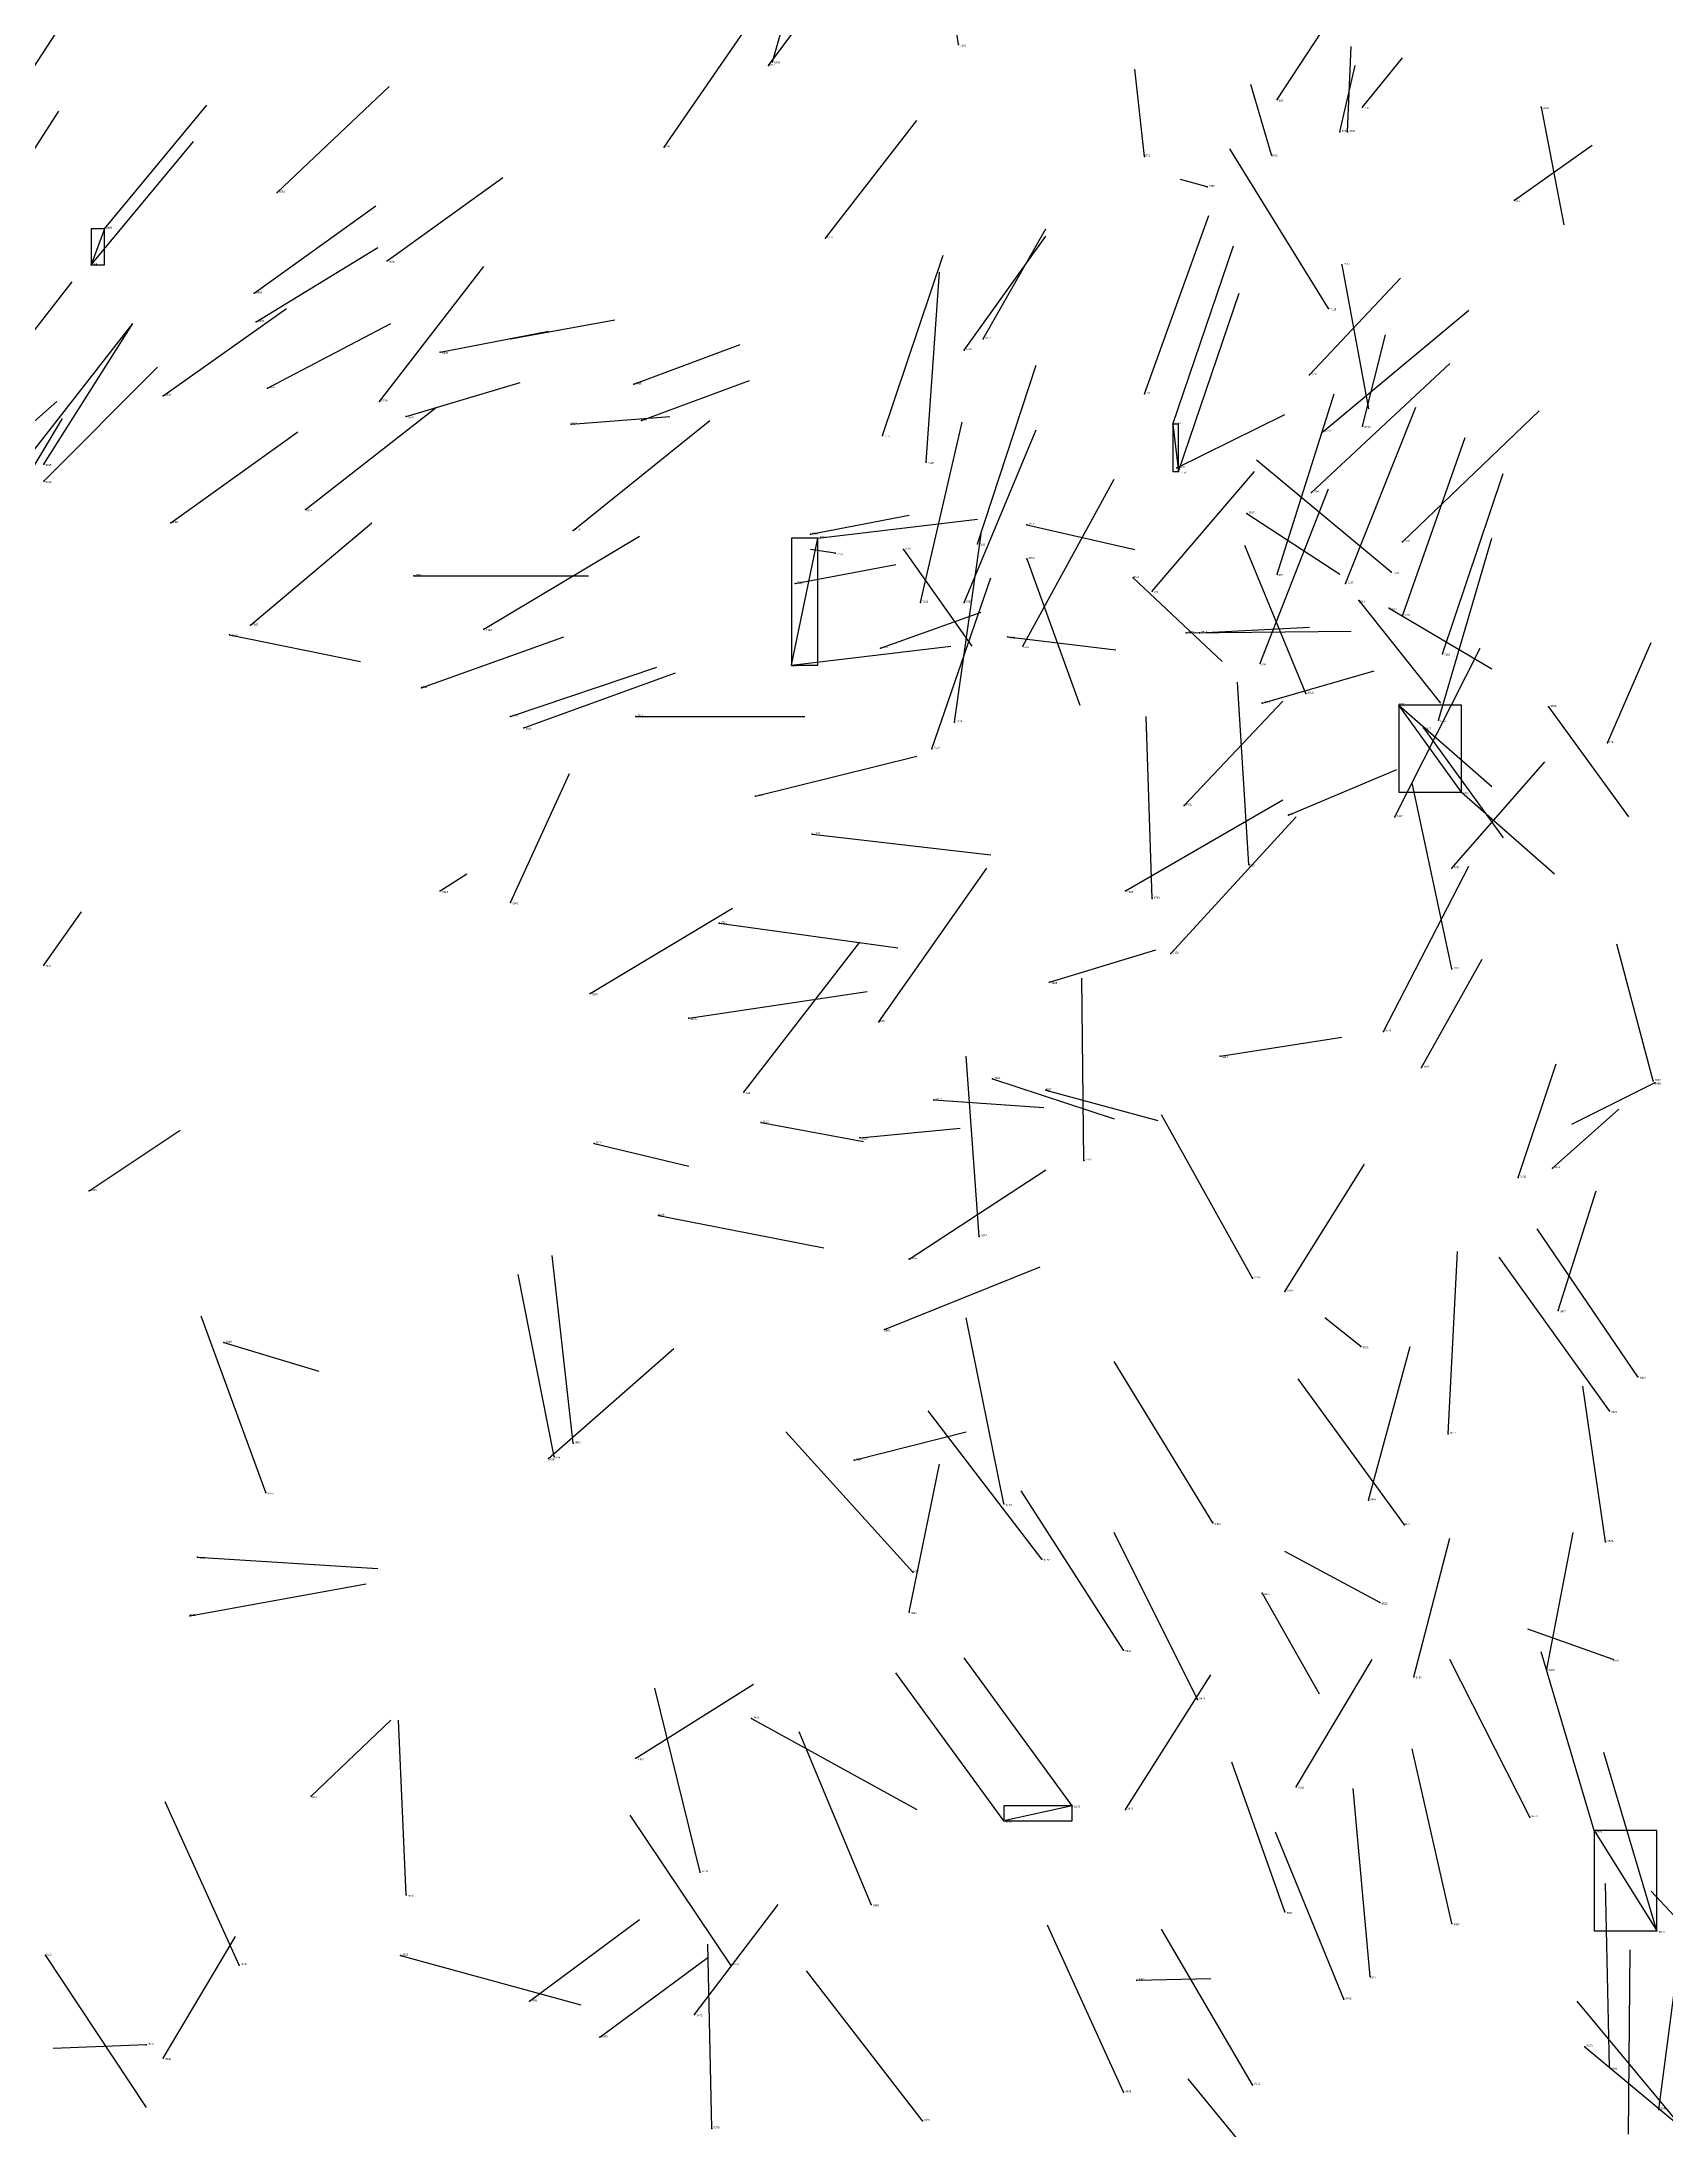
# Model space of a CAD drawing. Extents: x 59.1 to 70.8, y 600.3 to 605.1.
# Drawn here: x 63.155 to 64.011, y 603.272 to 604.372 of the extents above; entities that cross this region are included whole.
import ezdxf

# ---------------------------------------------------------------- set-up
doc = ezdxf.new("R2010")
doc.units = 0
for name, color, linetype in [('Clients', 3, 'CONTINUOUS'), ('Facilities', 3, 'CONTINUOUS'), ('Facilities_lines', 3, 'CONTINUOUS'), ('Min_max_boxes', 1, 'CONTINUOUS'), ('Normals', 1, 'CONTINUOUS'), ('Source_points', 5, 'CONTINUOUS'), ('Text', 3, 'CONTINUOUS')]:
    doc.layers.add(name, color=color, linetype=linetype)

msp = doc.modelspace()

# ---------------------------------------------------------------- linework, layer by layer
at = {"layer": 'Clients', "color": 5}
for p in [(63.181, 604.255, 456.346), (63.754, 604.146, 459.384), (63.564, 604.111, 455.422), (63.87, 604.023, 455.985), (63.662, 603.435, 462.843), (64.006, 603.377, 462.084)]:
    msp.add_point(p, dxfattribs=at)
at = {"layer": 'Facilities', "color": 3}
for p in [(63.638, 604.371, 459.702), (63.538, 604.36, 458.004), (63.54, 604.362, 454.995), (63.806, 604.342, 459.346), (63.851, 604.338, 460.725), (63.945, 604.338, 454.614), (63.839, 604.325, 454.19), (63.843, 604.325, 454.296), (63.483, 604.317, 454.992), (63.736, 604.312, 454.233), (63.803, 604.313, 454.188), (63.279, 604.293, 456.326), (63.769, 604.296, 460.593), (63.931, 604.289, 460.576), (63.188, 604.274, 456.356), (63.568, 604.269, 454.432), (63.337, 604.257, 456.275), (63.84, 604.255, 459.899), (63.267, 604.24, 456.371), (63.833, 604.232, 459.978), (63.268, 604.225, 456.314), (63.402, 604.216, 456.231), (63.651, 604.216, 454.385), (63.365, 604.209, 456.234), (63.641, 604.21, 454.487), (63.823, 604.197, 454.555), (63.219, 604.186, 456.379), (63.274, 604.19, 456.304), (63.333, 604.183, 454.901), (63.467, 604.192, 456.223), (63.736, 604.187, 459.432), (63.347, 604.175, 456.273), (63.434, 604.171, 456.145), (63.471, 604.173, 456.184), (63.751, 604.171, 459.379), (63.598, 604.165, 459.684), (63.83, 604.167, 454.137), (63.851, 604.17, 454.271), (63.156, 604.15, 456.612), (63.621, 604.151, 459.615), (63.156, 604.141, 456.474), (63.753, 604.148, 456.107), (63.824, 604.135, 458.592), (63.223, 604.119, 456.458), (63.294, 604.126, 460.042), (63.674, 604.118, 456.076), (63.79, 604.124, 456.048), (63.435, 604.115, 459.877), (63.56, 604.113, 456.15), (63.609, 604.105, 456.042), (63.648, 604.108, 459.571), (63.872, 604.109, 458.527), (63.573, 604.103, 460.753), (63.674, 604.1, 455.953), (63.351, 604.091, 455.403), (63.552, 604.087, 456.215), (63.73, 604.09, 455.997), (63.74, 604.083, 454.522), (63.806, 604.092, 459.159), (63.842, 604.087, 459.18), (63.866, 604.093, 459.999), (63.618, 604.077, 459.661), (63.641, 604.077, 453.323), (63.849, 604.078, 455.977), (63.865, 604.074, 456.004), (63.265, 604.065, 460.033), (63.388, 604.063, 459.946), (63.758, 604.061, 460.06), (63.765, 604.061, 456.042), (63.872, 604.07, 453.491), (63.254, 604.06, 460.247), (63.597, 604.053, 456.14), (63.664, 604.059, 456.062), (63.672, 604.054, 453.387), (63.893, 604.05, 459.137), (63.55, 604.044, 455.411), (63.797, 604.045, 453.357), (63.355, 604.032, 454.87), (63.821, 604.029, 455.901), (63.402, 604.017, 454.918), (63.468, 604.017, 455.372), (63.798, 604.024, 456.103), (63.949, 604.022, 455.963), (63.409, 604.011, 454.934), (63.636, 604.014, 459.641), (63.883, 604.011, 455.924), (63.891, 604.015, 453.368), (63.624, 604, 459.698), (63.98, 604.003, 454.379), (63.531, 603.975, 459.617), (63.903, 603.977, 455.991), (63.757, 603.97, 454.581), (63.812, 603.965, 456.178), (63.868, 603.964, 458.539), (63.561, 603.955, 459.868), (63.791, 603.939, 455.582), (63.898, 603.937, 454.622), (63.365, 603.925, 460.405), (63.402, 603.919, 458.251), (63.726, 603.925, 461.579), (63.74, 603.921, 455.626), (63.512, 603.908, 459.952), (63.156, 603.886, 460.52), (63.75, 603.892, 458.486), (63.686, 603.877, 456.186), (63.898, 603.884, 462.377), (63.444, 603.871, 460.13), (63.496, 603.858, 460.003), (63.596, 603.856, 458.51), (63.862, 603.851, 458.505), (63.776, 603.838, 456.096), (63.882, 603.832, 454.578), (63.525, 603.819, 458.53), (63.656, 603.826, 456.064), (63.684, 603.82, 456.14), (64.004, 603.825, 460.107), (64.005, 603.824, 460.469), (63.625, 603.815, 456.162), (63.534, 603.803, 456.179), (63.446, 603.792, 456.165), (63.586, 603.795, 456.201), (63.704, 603.783, 455.632), (63.951, 603.779, 460.886), (63.18, 603.767, 460.486), (63.933, 603.774, 454.64), (63.48, 603.754, 460.17), (63.649, 603.743, 455.66), (63.612, 603.731, 455.423), (63.793, 603.721, 462.412), (63.81, 603.714, 455.601), (63.954, 603.704, 454.719), (63.251, 603.687, 456.166), (63.599, 603.694, 455.498), (63.85, 603.685, 460.703), (63.996, 603.669, 462.672), (63.981, 603.651, 457.418), (63.435, 603.634, 461.953), (63.896, 603.639, 461.685), (63.422, 603.626, 455.106), (63.425, 603.627, 462.08), (63.583, 603.625, 456.359), (63.273, 603.608, 462.224), (63.662, 603.602, 462.388), (63.854, 603.604, 456.3), (63.772, 603.592, 462.798), (63.873, 603.591, 462.608), (63.979, 603.582, 455.61), (63.237, 603.574, 456.847), (63.614, 603.566, 455.352), (63.682, 603.573, 462.839), (63.798, 603.555, 462.918), (63.612, 603.545, 456.408), (63.86, 603.55, 460.158), (63.233, 603.543, 456.9), (63.725, 603.525, 462.844), (63.878, 603.511, 454.873), (63.948, 603.515, 454.827), (63.983, 603.52, 460.183), (63.529, 603.489, 455.707), (63.764, 603.499, 462.782), (63.468, 603.468, 455.147), (63.297, 603.448, 454.664), (63.816, 603.453, 454.887), (63.698, 603.443, 462.858), (63.726, 603.441, 454.922), (63.939, 603.437, 462.774), (63.973, 603.43, 462.101), (63.502, 603.408, 462.326), (63.347, 603.396, 461.492), (63.592, 603.391, 462.46), (63.81, 603.387, 460.949), (63.898, 603.381, 462.336), (63.157, 603.364, 461.772), (63.259, 603.359, 461.872), (63.344, 603.364, 460.633), (63.518, 603.359, 462.492), (63.732, 603.351, 462.695), (63.855, 603.353, 462.161), (63.412, 603.34, 455.139), (63.841, 603.341, 462.507), (63.499, 603.333, 454.908), (63.21, 603.317, 456.958), (63.449, 603.321, 455.103), (63.968, 603.316, 457.365), (63.219, 603.31, 455.306), (63.981, 603.305, 461.963), (63.725, 603.292, 462.478), (63.793, 603.296, 462.494), (64.007, 603.283, 462.512), (63.508, 603.273, 462.179), (63.619, 603.277, 462.495)]:
    msp.add_point(p, dxfattribs=at)
at = {"layer": 'Facilities_lines', "color": 3}
for p, q in [((63.188, 604.274, 456.356), (63.181, 604.255, 456.346)), ((63.751, 604.171, 459.379), (63.754, 604.146, 459.384)), ((63.55, 604.044, 455.411), (63.564, 604.111, 455.422)), ((63.903, 603.977, 455.991), (63.87, 604.023, 455.985)), ((63.698, 603.443, 462.858), (63.662, 603.435, 462.843)), ((63.973, 603.43, 462.101), (64.006, 603.377, 462.084))]:
    msp.add_line(p, q, dxfattribs=at)
at = {"layer": 'Min_max_boxes', "color": 1}
for p, q in [((63.188, 604.274, 456.346), (63.181, 604.274, 456.346)), ((63.181, 604.274, 456.346), (63.181, 604.255, 456.346)), ((63.188, 604.274, 456.356), (63.181, 604.274, 456.356)), ((63.181, 604.274, 456.356), (63.181, 604.255, 456.356)), ((63.181, 604.274, 456.346), (63.181, 604.274, 456.356)), ((63.188, 604.255, 456.346), (63.188, 604.274, 456.346)), ((63.188, 604.255, 456.356), (63.188, 604.274, 456.356)), ((63.188, 604.274, 456.346), (63.188, 604.274, 456.356)), ((63.181, 604.255, 456.346), (63.188, 604.255, 456.346)), ((63.181, 604.255, 456.356), (63.188, 604.255, 456.356)), ((63.181, 604.255, 456.346), (63.181, 604.255, 456.356)), ((63.188, 604.255, 456.346), (63.188, 604.255, 456.356)), ((63.754, 604.171, 459.379), (63.751, 604.171, 459.379)), ((63.751, 604.171, 459.379), (63.751, 604.146, 459.379)), ((63.754, 604.171, 459.384), (63.751, 604.171, 459.384)), ((63.751, 604.171, 459.384), (63.751, 604.146, 459.384)), ((63.751, 604.171, 459.379), (63.751, 604.171, 459.384)), ((63.754, 604.146, 459.379), (63.754, 604.171, 459.379)), ((63.754, 604.146, 459.384), (63.754, 604.171, 459.384)), ((63.754, 604.171, 459.379), (63.754, 604.171, 459.384)), ((63.751, 604.146, 459.379), (63.754, 604.146, 459.379)), ((63.751, 604.146, 459.384), (63.754, 604.146, 459.384)), ((63.751, 604.146, 459.379), (63.751, 604.146, 459.384)), ((63.754, 604.146, 459.379), (63.754, 604.146, 459.384)), ((63.564, 604.111, 455.411), (63.55, 604.111, 455.411)), ((63.55, 604.111, 455.411), (63.55, 604.044, 455.411)), ((63.564, 604.111, 455.422), (63.55, 604.111, 455.422)), ((63.55, 604.111, 455.422), (63.55, 604.044, 455.422)), ((63.55, 604.111, 455.411), (63.55, 604.111, 455.422)), ((63.564, 604.044, 455.411), (63.564, 604.111, 455.411)), ((63.564, 604.044, 455.422), (63.564, 604.111, 455.422)), ((63.564, 604.111, 455.411), (63.564, 604.111, 455.422)), ((63.55, 604.044, 455.411), (63.564, 604.044, 455.411)), ((63.55, 604.044, 455.422), (63.564, 604.044, 455.422)), ((63.55, 604.044, 455.411), (63.55, 604.044, 455.422)), ((63.564, 604.044, 455.411), (63.564, 604.044, 455.422)), ((63.903, 604.023, 455.985), (63.87, 604.023, 455.985)), ((63.87, 604.023, 455.985), (63.87, 603.977, 455.985)), ((63.903, 604.023, 455.991), (63.87, 604.023, 455.991)), ((63.87, 604.023, 455.991), (63.87, 603.977, 455.991)), ((63.87, 604.023, 455.985), (63.87, 604.023, 455.991)), ((63.903, 603.977, 455.985), (63.903, 604.023, 455.985)), ((63.903, 603.977, 455.991), (63.903, 604.023, 455.991)), ((63.903, 604.023, 455.985), (63.903, 604.023, 455.991)), ((63.87, 603.977, 455.985), (63.903, 603.977, 455.985)), ((63.87, 603.977, 455.991), (63.903, 603.977, 455.991)), ((63.87, 603.977, 455.985), (63.87, 603.977, 455.991)), ((63.903, 603.977, 455.985), (63.903, 603.977, 455.991)), ((63.698, 603.443, 462.843), (63.662, 603.443, 462.843)), ((63.662, 603.443, 462.843), (63.662, 603.435, 462.843)), ((63.698, 603.443, 462.858), (63.662, 603.443, 462.858)), ((63.662, 603.443, 462.858), (63.662, 603.435, 462.858)), ((63.662, 603.443, 462.843), (63.662, 603.443, 462.858)), ((63.662, 603.435, 462.843), (63.698, 603.435, 462.843)), ((63.662, 603.435, 462.858), (63.698, 603.435, 462.858)), ((63.662, 603.435, 462.843), (63.662, 603.435, 462.858)), ((63.698, 603.435, 462.843), (63.698, 603.443, 462.843)), ((63.698, 603.435, 462.858), (63.698, 603.443, 462.858)), ((63.698, 603.443, 462.843), (63.698, 603.443, 462.858)), ((63.698, 603.435, 462.843), (63.698, 603.435, 462.858)), ((64.006, 603.43, 462.084), (63.973, 603.43, 462.084)), ((63.973, 603.43, 462.084), (63.973, 603.377, 462.084)), ((64.006, 603.43, 462.101), (63.973, 603.43, 462.101)), ((63.973, 603.43, 462.101), (63.973, 603.377, 462.101)), ((63.973, 603.43, 462.084), (63.973, 603.43, 462.101)), ((64.006, 603.377, 462.084), (64.006, 603.43, 462.084)), ((64.006, 603.377, 462.101), (64.006, 603.43, 462.101)), ((64.006, 603.43, 462.084), (64.006, 603.43, 462.101)), ((63.973, 603.377, 462.084), (64.006, 603.377, 462.084)), ((63.973, 603.377, 462.101), (64.006, 603.377, 462.101)), ((63.973, 603.377, 462.084), (63.973, 603.377, 462.101)), ((64.006, 603.377, 462.084), (64.006, 603.377, 462.101))]:
    msp.add_line(p, q, dxfattribs=at)
at = {"layer": 'Normals', "color": 1}
for p, q in [((63.638, 604.371, 459.702), (63.624, 604.461, 459.661)), ((63.54, 604.362, 454.995), (63.565, 604.45, 455.036)), ((63.538, 604.36, 458.004), (63.595, 604.437, 457.976)), ((63.141, 604.344, 454.103), (63.191, 604.421, 454.142)), ((63.806, 604.342, 459.346), (63.859, 604.423, 459.371)), ((63.483, 604.317, 454.992), (63.534, 604.391, 455.035)), ((63.843, 604.325, 454.296), (63.845, 604.37, 454.385)), ((63.736, 604.312, 454.233), (63.731, 604.358, 454.322)), ((63.839, 604.325, 454.19), (63.847, 604.36, 454.283)), ((63.851, 604.338, 460.725), (63.872, 604.364, 460.819)), ((63.279, 604.293, 456.326), (63.338, 604.349, 456.384)), ((63.803, 604.313, 454.188), (63.792, 604.35, 454.28)), ((63.117, 604.263, 456.459), (63.164, 604.336, 456.509)), ((63.188, 604.274, 456.356), (63.242, 604.339, 456.41)), ((63.945, 604.338, 454.614), (63.957, 604.276, 454.537)), ((63.568, 604.269, 454.432), (63.616, 604.331, 454.494)), ((63.181, 604.255, 456.346), (63.235, 604.32, 456.4)), ((63.833, 604.232, 459.978), (63.781, 604.316, 459.965)), ((63.931, 604.289, 460.576), (63.972, 604.318, 460.662)), ((63.337, 604.257, 456.275), (63.398, 604.301, 456.342)), ((63.769, 604.296, 460.593), (63.755, 604.3, 460.692)), ((63.267, 604.24, 456.371), (63.331, 604.286, 456.433)), ((63.736, 604.187, 459.432), (63.77, 604.281, 459.442)), ((63.641, 604.21, 454.487), (63.684, 604.27, 454.555)), ((63.651, 604.216, 454.385), (63.684, 604.274, 454.46)), ((63.268, 604.225, 456.314), (63.332, 604.264, 456.381)), ((63.598, 604.165, 459.684), (63.63, 604.26, 459.68)), ((63.751, 604.171, 459.379), (63.783, 604.265, 459.389)), ((63.333, 604.183, 454.901), (63.388, 604.254, 454.946)), ((63.621, 604.151, 459.615), (63.628, 604.251, 459.615)), ((63.823, 604.197, 454.555), (63.871, 604.248, 454.627)), ((63.84, 604.255, 459.899), (63.854, 604.179, 459.963)), ((63.118, 604.178, 456.452), (63.171, 604.246, 456.502)), ((63.754, 604.146, 459.384), (63.786, 604.24, 459.394)), ((63.219, 604.186, 456.379), (63.284, 604.232, 456.44)), ((63.402, 604.216, 456.231), (63.457, 604.226, 456.314)), ((63.83, 604.167, 454.137), (63.907, 604.231, 454.136)), ((63.15, 604.156, 456.464), (63.203, 604.224, 456.514)), ((63.156, 604.15, 456.612), (63.203, 604.224, 456.66)), ((63.274, 604.19, 456.304), (63.339, 604.224, 456.372)), ((63.365, 604.209, 456.234), (63.422, 604.22, 456.316)), ((63.851, 604.17, 454.271), (63.863, 604.218, 454.358)), ((63.467, 604.192, 456.223), (63.523, 604.213, 456.303)), ((63.156, 604.141, 456.474), (63.216, 604.201, 456.526)), ((63.347, 604.175, 456.273), (63.407, 604.193, 456.351)), ((63.471, 604.173, 456.184), (63.528, 604.194, 456.264)), ((63.648, 604.108, 459.571), (63.679, 604.202, 459.586)), ((63.824, 604.135, 458.592), (63.897, 604.203, 458.597)), ((63.104, 604.131, 460.186), (63.163, 604.183, 460.248)), ((63.806, 604.092, 459.159), (63.836, 604.187, 459.153)), ((63.121, 604.099, 456.634), (63.166, 604.174, 456.683)), ((63.294, 604.126, 460.042), (63.363, 604.18, 460.09)), ((63.434, 604.171, 456.145), (63.486, 604.175, 456.23)), ((63.435, 604.115, 459.877), (63.507, 604.173, 459.915)), ((63.618, 604.077, 459.661), (63.64, 604.172, 459.683)), ((63.753, 604.148, 456.107), (63.81, 604.176, 456.184)), ((63.842, 604.087, 459.18), (63.879, 604.18, 459.18)), ((63.872, 604.109, 458.527), (63.944, 604.178, 458.537)), ((63.223, 604.119, 456.458), (63.29, 604.167, 456.514)), ((63.641, 604.077, 453.323), (63.679, 604.168, 453.306)), ((63.872, 604.07, 453.491), (63.905, 604.164, 453.484)), ((63.866, 604.093, 459.999), (63.795, 604.152, 460.037)), ((63.672, 604.054, 453.387), (63.72, 604.142, 453.388)), ((63.74, 604.083, 454.522), (63.794, 604.146, 454.578)), ((63.893, 604.05, 459.137), (63.925, 604.145, 459.139)), ((63.797, 604.045, 453.357), (63.833, 604.137, 453.343)), ((63.265, 604.065, 460.033), (63.329, 604.119, 460.087)), ((63.56, 604.113, 456.15), (63.612, 604.123, 456.235)), ((63.564, 604.111, 455.422), (63.648, 604.121, 455.369)), ((63.674, 604.118, 456.076), (63.731, 604.105, 456.158)), ((63.79, 604.124, 456.048), (63.839, 604.092, 456.129)), ((63.388, 604.063, 459.946), (63.47, 604.112, 459.974)), ((63.573, 604.103, 460.753), (63.56, 604.105, 460.852)), ((63.609, 604.105, 456.042), (63.645, 604.054, 456.12)), ((63.636, 604.014, 459.641), (63.65, 604.113, 459.65)), ((63.821, 604.029, 455.901), (63.789, 604.107, 455.847)), ((63.891, 604.015, 453.368), (63.919, 604.111, 453.36)), ((63.552, 604.087, 456.215), (63.605, 604.097, 456.3)), ((63.674, 604.1, 455.953), (63.702, 604.023, 456.01)), ((63.351, 604.091, 455.403), (63.443, 604.091, 455.364)), ((63.624, 604, 459.698), (63.655, 604.09, 459.729)), ((63.73, 604.09, 455.997), (63.777, 604.046, 456.073)), ((63.597, 604.053, 456.14), (63.65, 604.072, 456.223)), ((63.849, 604.078, 455.977), (63.892, 604.024, 456.05)), ((63.865, 604.074, 456.004), (63.919, 604.042, 456.082)), ((63.758, 604.061, 460.06), (63.845, 604.062, 460.011)), ((63.765, 604.061, 456.042), (63.823, 604.064, 456.124)), ((63.254, 604.06, 460.247), (63.323, 604.046, 460.318)), ((63.355, 604.032, 454.87), (63.43, 604.059, 454.93)), ((63.55, 604.044, 455.411), (63.634, 604.054, 455.358)), ((63.664, 604.059, 456.062), (63.721, 604.052, 456.144)), ((63.868, 603.964, 458.539), (63.913, 604.053, 458.532)), ((63.98, 604.003, 454.379), (64.003, 604.056, 454.46)), ((63.402, 604.017, 454.918), (63.479, 604.043, 454.976)), ((63.409, 604.011, 454.934), (63.489, 604.04, 454.987)), ((63.798, 604.024, 456.103), (63.857, 604.041, 456.182)), ((63.791, 603.939, 455.582), (63.785, 604.035, 455.556)), ((63.468, 604.017, 455.372), (63.557, 604.017, 455.327)), ((63.74, 603.921, 455.626), (63.737, 604.017, 455.598)), ((63.757, 603.97, 454.581), (63.809, 604.025, 454.646)), ((63.87, 604.023, 455.985), (63.919, 603.98, 456.06)), ((63.949, 604.022, 455.963), (63.991, 603.964, 456.033)), ((63.883, 604.011, 455.924), (63.925, 603.953, 455.994)), ((63.531, 603.975, 459.617), (63.616, 603.996, 459.666)), ((63.402, 603.919, 458.251), (63.433, 603.987, 458.184)), ((63.812, 603.965, 456.178), (63.869, 603.989, 456.256)), ((63.898, 603.937, 454.622), (63.947, 603.993, 454.689)), ((63.726, 603.925, 461.579), (63.809, 603.973, 461.609)), ((63.898, 603.884, 462.377), (63.877, 603.982, 462.381)), ((63.903, 603.977, 455.991), (63.952, 603.934, 456.066)), ((63.75, 603.892, 458.486), (63.816, 603.964, 458.506)), ((63.561, 603.955, 459.868), (63.655, 603.944, 459.9)), ((63.365, 603.925, 460.405), (63.379, 603.934, 460.504)), ((63.596, 603.856, 458.51), (63.653, 603.937, 458.522)), ((63.862, 603.851, 458.505), (63.907, 603.938, 458.523)), ((63.156, 603.886, 460.52), (63.176, 603.914, 460.614)), ((63.444, 603.871, 460.13), (63.519, 603.916, 460.178)), ((63.512, 603.908, 459.952), (63.606, 603.895, 459.985)), ((63.525, 603.819, 458.53), (63.586, 603.898, 458.541)), ((64.004, 603.825, 460.107), (63.985, 603.897, 460.173)), ((63.686, 603.877, 456.186), (63.742, 603.894, 456.267)), ((63.882, 603.832, 454.578), (63.914, 603.889, 454.654)), ((63.704, 603.783, 455.632), (63.703, 603.879, 455.604)), ((63.496, 603.858, 460.003), (63.59, 603.872, 460.034)), ((63.776, 603.838, 456.096), (63.84, 603.848, 456.172)), ((63.649, 603.743, 455.66), (63.642, 603.838, 455.628)), ((63.933, 603.774, 454.64), (63.953, 603.834, 454.717)), ((63.656, 603.826, 456.064), (63.72, 603.805, 456.138)), ((63.684, 603.82, 456.14), (63.743, 603.804, 456.219)), ((64.005, 603.824, 460.469), (63.961, 603.802, 460.556)), ((63.625, 603.815, 456.162), (63.683, 603.811, 456.244)), ((63.951, 603.779, 460.886), (63.986, 603.81, 460.974)), ((63.18, 603.767, 460.486), (63.228, 603.799, 460.568)), ((63.534, 603.803, 456.179), (63.588, 603.793, 456.263)), ((63.586, 603.795, 456.201), (63.639, 603.8, 456.286)), ((63.793, 603.721, 462.412), (63.745, 603.807, 462.395)), ((63.446, 603.792, 456.165), (63.496, 603.78, 456.251)), ((63.612, 603.731, 455.423), (63.684, 603.778, 455.373)), ((63.81, 603.714, 455.601), (63.852, 603.781, 455.54)), ((63.954, 603.704, 454.719), (63.974, 603.767, 454.794)), ((63.48, 603.754, 460.17), (63.567, 603.737, 460.124)), ((63.996, 603.669, 462.672), (63.943, 603.747, 462.64)), ((63.435, 603.634, 461.953), (63.424, 603.733, 461.957)), ((63.896, 603.639, 461.685), (63.901, 603.735, 461.656)), ((63.981, 603.651, 457.418), (63.923, 603.732, 457.411)), ((63.425, 603.627, 462.08), (63.406, 603.723, 462.102)), ((63.599, 603.694, 455.498), (63.681, 603.727, 455.452)), ((63.273, 603.608, 462.224), (63.239, 603.701, 462.237)), ((63.662, 603.602, 462.388), (63.642, 603.7, 462.397)), ((63.85, 603.685, 460.703), (63.831, 603.7, 460.8)), ((63.251, 603.687, 456.166), (63.301, 603.672, 456.251)), ((63.422, 603.626, 455.106), (63.488, 603.684, 455.154)), ((63.772, 603.592, 462.798), (63.72, 603.677, 462.789)), ((63.854, 603.604, 456.3), (63.876, 603.685, 456.355)), ((63.873, 603.591, 462.608), (63.817, 603.668, 462.576)), ((63.979, 603.582, 455.61), (63.967, 603.664, 455.554)), ((63.682, 603.573, 462.839), (63.622, 603.651, 462.857)), ((63.614, 603.566, 455.352), (63.547, 603.64, 455.351)), ((63.583, 603.625, 456.359), (63.642, 603.64, 456.438)), ((63.612, 603.545, 456.408), (63.628, 603.623, 456.469)), ((63.725, 603.525, 462.844), (63.671, 603.609, 462.834)), ((63.764, 603.499, 462.782), (63.72, 603.587, 462.762)), ((63.86, 603.55, 460.158), (63.81, 603.577, 460.24)), ((63.878, 603.511, 454.873), (63.897, 603.584, 454.939)), ((63.948, 603.515, 454.827), (63.962, 603.587, 454.895)), ((63.237, 603.574, 456.847), (63.332, 603.568, 456.877)), ((63.233, 603.543, 456.9), (63.326, 603.56, 456.932)), ((63.798, 603.555, 462.918), (63.828, 603.502, 462.997)), ((63.983, 603.52, 460.183), (63.938, 603.536, 460.271)), ((63.973, 603.43, 462.101), (63.945, 603.524, 462.08)), ((63.662, 603.435, 462.843), (63.605, 603.513, 462.87)), ((63.698, 603.443, 462.858), (63.641, 603.521, 462.885)), ((63.726, 603.441, 454.922), (63.771, 603.512, 454.977)), ((63.816, 603.453, 454.887), (63.856, 603.52, 454.95)), ((63.939, 603.437, 462.774), (63.897, 603.52, 462.737)), ((63.468, 603.468, 455.147), (63.53, 603.507, 455.215)), ((63.502, 603.408, 462.326), (63.478, 603.505, 462.334)), ((63.529, 603.489, 455.707), (63.616, 603.441, 455.693)), ((63.297, 603.448, 454.664), (63.339, 603.488, 454.745)), ((63.347, 603.396, 461.492), (63.343, 603.488, 461.453)), ((63.592, 603.391, 462.46), (63.554, 603.482, 462.478)), ((63.898, 603.381, 462.336), (63.877, 603.473, 462.302)), ((64.006, 603.377, 462.084), (63.978, 603.471, 462.063)), ((63.81, 603.387, 460.949), (63.782, 603.466, 461.003)), ((63.259, 603.359, 461.872), (63.22, 603.445, 461.84)), ((63.855, 603.353, 462.161), (63.846, 603.452, 462.148)), ((63.518, 603.359, 462.492), (63.465, 603.438, 462.523)), ((63.841, 603.341, 462.507), (63.805, 603.429, 462.476)), ((63.981, 603.305, 461.963), (63.979, 603.402, 461.94)), ((63.499, 603.333, 454.908), (63.543, 603.391, 454.977)), ((64.07, 603.326, 461.433), (64.003, 603.398, 461.416)), ((63.412, 603.34, 455.139), (63.47, 603.383, 455.208)), ((63.725, 603.292, 462.478), (63.685, 603.38, 462.453)), ((64.007, 603.283, 462.512), (64.02, 603.382, 462.506)), ((63.219, 603.31, 455.306), (63.257, 603.374, 455.373)), ((63.508, 603.273, 462.179), (63.506, 603.37, 462.201)), ((63.793, 603.296, 462.494), (63.745, 603.378, 462.463)), ((63.157, 603.364, 461.772), (63.21, 603.284, 461.8)), ((63.344, 603.364, 460.633), (63.439, 603.338, 460.617)), ((63.449, 603.321, 455.103), (63.506, 603.363, 455.174)), ((63.991, 603.27, 461.925), (63.992, 603.367, 461.902)), ((63.619, 603.277, 462.495), (63.558, 603.356, 462.486)), ((63.732, 603.351, 462.695), (63.771, 603.352, 462.787)), ((64.028, 603.263, 456.976), (63.964, 603.34, 456.98)), ((63.21, 603.317, 456.958), (63.161, 603.315, 457.045)), ((63.968, 603.316, 457.365), (64.04, 603.256, 457.331)), ((63.815, 603.231, 457.87), (63.759, 603.299, 457.917))]:
    msp.add_line(p, q, dxfattribs=at)
at = {"layer": 'Source_points', "color": 5}
for p in [(63.638, 604.371, 459.702), (63.538, 604.36, 458.004), (63.54, 604.362, 454.995), (63.806, 604.342, 459.346), (63.851, 604.338, 460.725), (63.945, 604.338, 454.614), (63.839, 604.325, 454.19), (63.843, 604.325, 454.296), (63.483, 604.317, 454.992), (63.736, 604.312, 454.233), (63.803, 604.313, 454.188), (63.279, 604.293, 456.326), (63.769, 604.296, 460.593), (63.931, 604.289, 460.576), (63.188, 604.274, 456.356), (63.568, 604.269, 454.432), (63.181, 604.255, 456.346), (63.337, 604.257, 456.275), (63.84, 604.255, 459.899), (63.267, 604.24, 456.371), (63.833, 604.232, 459.978), (63.268, 604.225, 456.314), (63.402, 604.216, 456.231), (63.651, 604.216, 454.385), (63.365, 604.209, 456.234), (63.641, 604.21, 454.487), (63.823, 604.197, 454.555), (63.219, 604.186, 456.379), (63.274, 604.19, 456.304), (63.333, 604.183, 454.901), (63.467, 604.192, 456.223), (63.736, 604.187, 459.432), (63.347, 604.175, 456.273), (63.434, 604.171, 456.145), (63.471, 604.173, 456.184), (63.751, 604.171, 459.379), (63.598, 604.165, 459.684), (63.83, 604.167, 454.137), (63.851, 604.17, 454.271), (63.156, 604.15, 456.612), (63.621, 604.151, 459.615), (63.156, 604.141, 456.474), (63.753, 604.148, 456.107), (63.754, 604.146, 459.384), (63.824, 604.135, 458.592), (63.223, 604.119, 456.458), (63.294, 604.126, 460.042), (63.674, 604.118, 456.076), (63.79, 604.124, 456.048), (63.435, 604.115, 459.877), (63.56, 604.113, 456.15), (63.564, 604.111, 455.422), (63.609, 604.105, 456.042), (63.648, 604.108, 459.571), (63.872, 604.109, 458.527), (63.573, 604.103, 460.753), (63.674, 604.1, 455.953), (63.351, 604.091, 455.403), (63.552, 604.087, 456.215), (63.73, 604.09, 455.997), (63.74, 604.083, 454.522), (63.806, 604.092, 459.159), (63.842, 604.087, 459.18), (63.866, 604.093, 459.999), (63.618, 604.077, 459.661), (63.641, 604.077, 453.323), (63.849, 604.078, 455.977), (63.865, 604.074, 456.004), (63.265, 604.065, 460.033), (63.388, 604.063, 459.946), (63.758, 604.061, 460.06), (63.765, 604.061, 456.042), (63.872, 604.07, 453.491), (63.254, 604.06, 460.247), (63.597, 604.053, 456.14), (63.664, 604.059, 456.062), (63.672, 604.054, 453.387), (63.893, 604.05, 459.137), (63.55, 604.044, 455.411), (63.797, 604.045, 453.357), (63.355, 604.032, 454.87), (63.821, 604.029, 455.901), (63.402, 604.017, 454.918), (63.468, 604.017, 455.372), (63.798, 604.024, 456.103), (63.87, 604.023, 455.985), (63.949, 604.022, 455.963), (63.409, 604.011, 454.934), (63.636, 604.014, 459.641), (63.883, 604.011, 455.924), (63.891, 604.015, 453.368), (63.624, 604, 459.698), (63.98, 604.003, 454.379), (63.531, 603.975, 459.617), (63.903, 603.977, 455.991), (63.757, 603.97, 454.581), (63.812, 603.965, 456.178), (63.868, 603.964, 458.539), (63.561, 603.955, 459.868), (63.791, 603.939, 455.582), (63.898, 603.937, 454.622), (63.365, 603.925, 460.405), (63.402, 603.919, 458.251), (63.726, 603.925, 461.579), (63.74, 603.921, 455.626), (63.512, 603.908, 459.952), (63.156, 603.886, 460.52), (63.75, 603.892, 458.486), (63.686, 603.877, 456.186), (63.898, 603.884, 462.377), (63.444, 603.871, 460.13), (63.496, 603.858, 460.003), (63.596, 603.856, 458.51), (63.862, 603.851, 458.505), (63.776, 603.838, 456.096), (63.882, 603.832, 454.578), (63.525, 603.819, 458.53), (63.656, 603.826, 456.064), (63.684, 603.82, 456.14), (64.004, 603.825, 460.107), (64.005, 603.824, 460.469), (63.625, 603.815, 456.162), (63.534, 603.803, 456.179), (63.446, 603.792, 456.165), (63.586, 603.795, 456.201), (63.704, 603.783, 455.632), (63.951, 603.779, 460.886), (63.18, 603.767, 460.486), (63.933, 603.774, 454.64), (63.48, 603.754, 460.17), (63.649, 603.743, 455.66), (63.612, 603.731, 455.423), (63.793, 603.721, 462.412), (63.81, 603.714, 455.601), (63.954, 603.704, 454.719), (63.251, 603.687, 456.166), (63.599, 603.694, 455.498), (63.85, 603.685, 460.703), (63.996, 603.669, 462.672), (63.981, 603.651, 457.418), (63.435, 603.634, 461.953), (63.896, 603.639, 461.685), (63.422, 603.626, 455.106), (63.425, 603.627, 462.08), (63.583, 603.625, 456.359), (63.273, 603.608, 462.224), (63.662, 603.602, 462.388), (63.854, 603.604, 456.3), (63.772, 603.592, 462.798), (63.873, 603.591, 462.608), (63.979, 603.582, 455.61), (63.237, 603.574, 456.847), (63.614, 603.566, 455.352), (63.682, 603.573, 462.839), (63.798, 603.555, 462.918), (63.612, 603.545, 456.408), (63.86, 603.55, 460.158), (63.233, 603.543, 456.9), (63.725, 603.525, 462.844), (63.878, 603.511, 454.873), (63.948, 603.515, 454.827), (63.983, 603.52, 460.183), (63.529, 603.489, 455.707), (63.764, 603.499, 462.782), (63.468, 603.468, 455.147), (63.297, 603.448, 454.664), (63.816, 603.453, 454.887), (63.662, 603.435, 462.843), (63.698, 603.443, 462.858), (63.726, 603.441, 454.922), (63.939, 603.437, 462.774), (63.973, 603.43, 462.101), (63.502, 603.408, 462.326), (63.347, 603.396, 461.492), (63.592, 603.391, 462.46), (63.81, 603.387, 460.949), (63.898, 603.381, 462.336), (64.006, 603.377, 462.084), (63.157, 603.364, 461.772), (63.259, 603.359, 461.872), (63.344, 603.364, 460.633), (63.518, 603.359, 462.492), (63.732, 603.351, 462.695), (63.855, 603.353, 462.161), (63.412, 603.34, 455.139), (63.841, 603.341, 462.507), (63.499, 603.333, 454.908), (63.21, 603.317, 456.958), (63.449, 603.321, 455.103), (63.968, 603.316, 457.365), (63.219, 603.31, 455.306), (63.981, 603.305, 461.963), (63.725, 603.292, 462.478), (63.793, 603.296, 462.494), (64.007, 603.283, 462.512), (63.508, 603.273, 462.179), (63.619, 603.277, 462.495)]:
    msp.add_point(p, dxfattribs=at)

# ---------------------------------------------------------------- texts
at = {"layer": 'Text', "color": 3}
for s, p in [('7133', (63.639, 604.37, 459.702)), ('6565', (63.538, 604.36, 458.004)), ('6794', (63.541, 604.361, 454.995)), ('7125', (63.806, 604.341, 459.346)), ('7261', (63.852, 604.337, 460.725)), ('6800', (63.946, 604.337, 454.614)), ('6782', (63.84, 604.325, 454.19)), ('6780', (63.844, 604.325, 454.296)), ('6796', (63.483, 604.317, 454.992)), ('6771', (63.736, 604.312, 454.233)), ('6793', (63.803, 604.312, 454.188)), ('6551', (63.28, 604.293, 456.326)), ('7267', (63.77, 604.296, 460.593)), ('7263', (63.931, 604.288, 460.576)), ('6496', (63.189, 604.274, 456.356)), ('6777', (63.569, 604.269, 454.432)), ('6514', (63.181, 604.255, 456.346)), ('6503', (63.338, 604.256, 456.275)), ('7135', (63.841, 604.255, 459.899)), ('6536', (63.268, 604.24, 456.371)), ('6494', (63.269, 604.225, 456.314)), ('7118', (63.834, 604.231, 459.978)), ('6487', (63.403, 604.216, 456.231)), ('6772', (63.652, 604.216, 454.385)), ('6505', (63.366, 604.208, 456.234)), ('6781', (63.642, 604.21, 454.487)), ('6488', (63.468, 604.192, 456.223)), ('6792', (63.824, 604.197, 454.555)), ('6493', (63.22, 604.186, 456.379)), ('6495', (63.275, 604.19, 456.304)), ('6790', (63.334, 604.183, 454.901)), ('7162', (63.736, 604.187, 459.432)), ('6491', (63.348, 604.174, 456.273)), ('6482', (63.434, 604.171, 456.145)), ('6506', (63.471, 604.173, 456.184)), ('7164', (63.752, 604.171, 459.379)), ('7122', (63.599, 604.164, 459.684)), ('6799', (63.831, 604.167, 454.137)), ('6773', (63.852, 604.169, 454.271)), ('6515', (63.157, 604.149, 456.612)), ('7128', (63.622, 604.15, 459.615)), ('6508', (63.754, 604.148, 456.107)), ('6492', (63.157, 604.14, 456.474)), ('7154', (63.755, 604.145, 459.384)), ('7200', (63.825, 604.135, 458.592)), ('6485', (63.224, 604.119, 456.458)), ('7020', (63.294, 604.125, 460.042)), ('7136', (63.436, 604.115, 459.877)), ('6511', (63.675, 604.118, 456.076)), ('6517', (63.791, 604.124, 456.048)), ('6518', (63.561, 604.113, 456.15)), ('6824', (63.565, 604.111, 455.422)), ('6507', (63.61, 604.105, 456.042)), ('7126', (63.649, 604.107, 459.571)), ('7202', (63.873, 604.109, 458.527)), ('7270', (63.574, 604.102, 460.753)), ('6813', (63.675, 604.1, 455.953)), ('6808', (63.352, 604.091, 455.403)), ('6522', (63.553, 604.087, 456.215)), ('6819', (63.73, 604.09, 455.997)), ('6791', (63.741, 604.082, 454.522)), ('7157', (63.806, 604.091, 459.159)), ('7167', (63.843, 604.087, 459.18)), ('7129', (63.867, 604.092, 459.999)), ('7131', (63.619, 604.077, 459.661)), ('6757', (63.642, 604.077, 453.323)), ('6814', (63.849, 604.077, 455.977)), ('6512', (63.866, 604.073, 456.004)), ('7022', (63.266, 604.065, 460.033)), ('7144', (63.389, 604.062, 459.946)), ('7015', (63.759, 604.061, 460.06)), ('6519', (63.766, 604.061, 456.042)), ('6761', (63.873, 604.07, 453.491)), ('7010', (63.255, 604.059, 460.247)), ('6513', (63.598, 604.053, 456.14)), ('6521', (63.665, 604.058, 456.062)), ('6760', (63.672, 604.053, 453.387)), ('7165', (63.894, 604.049, 459.137)), ('6812', (63.55, 604.043, 455.411)), ('6758', (63.797, 604.044, 453.357)), ('6784', (63.355, 604.032, 454.87)), ('6810', (63.822, 604.029, 455.901)), ('6797', (63.403, 604.017, 454.918)), ('6811', (63.469, 604.017, 455.372)), ('6523', (63.799, 604.024, 456.103)), ('6822', (63.87, 604.023, 455.985)), ('6818', (63.95, 604.022, 455.963)), ('6816', (63.41, 604.01, 454.934)), ('7124', (63.637, 604.014, 459.641)), ('6817', (63.884, 604.01, 455.924)), ('6762', (63.892, 604.014, 453.368)), ('7143', (63.625, 604, 459.698)), ('6774', (63.98, 604.003, 454.379)), ('7110', (63.532, 603.975, 459.617)), ('6754', (63.904, 603.976, 455.991)), ('6751', (63.758, 603.97, 454.581)), ('6827', (63.812, 603.965, 456.178)), ('7107', (63.869, 603.964, 458.539)), ('7109', (63.562, 603.955, 459.868)), ('6755', (63.791, 603.938, 455.582)), ('6750', (63.899, 603.937, 454.622)), ('7113', (63.366, 603.924, 460.405)), ('6841', (63.403, 603.918, 458.251)), ('7108', (63.727, 603.924, 461.579)), ('6753', (63.741, 603.921, 455.626)), ('7111', (63.513, 603.908, 459.952)), ('7114', (63.157, 603.885, 460.52)), ('7106', (63.751, 603.892, 458.486)), ('7053', (63.899, 603.884, 462.377)), ('6826', (63.687, 603.876, 456.186)), ('8518', (63.445, 603.87, 460.13)), ('8529', (63.497, 603.857, 460.003)), ('8638', (63.596, 603.856, 458.51)), ('8639', (63.863, 603.851, 458.505)), ('3617', (63.777, 603.837, 456.096)), ('3484', (63.883, 603.832, 454.578)), ('8641', (63.526, 603.818, 458.53)), ('3629', (63.657, 603.826, 456.064)), ('3627', (63.684, 603.82, 456.14)), ('8649', (64.005, 603.825, 460.107)), ('8659', (64.005, 603.823, 460.469)), ('3616', (63.626, 603.815, 456.162)), ('3612', (63.535, 603.803, 456.179)), ('3614', (63.447, 603.792, 456.165)), ('3625', (63.587, 603.794, 456.201)), ('3512', (63.705, 603.783, 455.632)), ('3482', (63.934, 603.774, 454.64)), ('8550', (63.952, 603.779, 460.886)), ('8519', (63.181, 603.767, 460.486)), ('8515', (63.48, 603.754, 460.17)), ('3513', (63.65, 603.743, 455.66)), ('3505', (63.613, 603.731, 455.423)), ('8466', (63.794, 603.721, 462.412)), ('3504', (63.811, 603.714, 455.601)), ('3477', (63.955, 603.703, 454.719)), ('3610', (63.252, 603.687, 456.166)), ('3501', (63.599, 603.693, 455.498)), ('8532', (63.851, 603.684, 460.703)), ('8463', (63.997, 603.668, 462.672)), ('3672', (63.982, 603.65, 457.418)), ('8610', (63.436, 603.634, 461.953)), ('8612', (63.897, 603.639, 461.685)), ('3499', (63.422, 603.625, 455.106)), ('8464', (63.425, 603.626, 462.08)), ('3634', (63.584, 603.625, 456.359)), ('8475', (63.274, 603.607, 462.224)), ('8433', (63.663, 603.601, 462.388)), ('3656', (63.855, 603.604, 456.3)), ('8465', (63.773, 603.591, 462.798)), ('8470', (63.873, 603.591, 462.608)), ('3506', (63.98, 603.582, 455.61)), ('3637', (63.238, 603.573, 456.847)), ('3497', (63.614, 603.566, 455.352)), ('8477', (63.683, 603.572, 462.839)), ('8474', (63.799, 603.554, 462.918)), ('3652', (63.233, 603.543, 456.9)), ('3644', (63.613, 603.544, 456.408)), ('8522', (63.861, 603.549, 460.158)), ('8467', (63.726, 603.524, 462.844)), ('3483', (63.879, 603.51, 454.873)), ('3478', (63.949, 603.514, 454.827)), ('8535', (63.983, 603.519, 460.183)), ('8476', (63.765, 603.499, 462.782)), ('3495', (63.53, 603.489, 455.707)), ('3490', (63.469, 603.467, 455.147)), ('3481', (63.297, 603.447, 454.664)), ('3493', (63.817, 603.452, 454.887)), ('8469', (63.663, 603.434, 462.843)), ('8478', (63.699, 603.442, 462.858)), ('3476', (63.727, 603.441, 454.922)), ('8479', (63.94, 603.437, 462.774)), ('8401', (63.974, 603.429, 462.101)), ('8444', (63.503, 603.408, 462.326)), ('8600', (63.348, 603.395, 461.492)), ('8403', (63.593, 603.39, 462.46)), ('8527', (63.811, 603.386, 460.949)), ('8457', (63.899, 603.38, 462.336)), ('8543', (64.007, 603.376, 462.084)), ('8603', (63.157, 603.364, 461.772)), ('8608', (63.26, 603.359, 461.872)), ('8533', (63.345, 603.364, 460.633)), ('8400', (63.519, 603.359, 462.492)), ('8460', (63.733, 603.351, 462.695)), ('8397', (63.855, 603.352, 462.161)), ('3491', (63.413, 603.34, 455.139)), ('8462', (63.842, 603.341, 462.507)), ('3472', (63.5, 603.332, 454.908)), ('3623', (63.211, 603.317, 456.958)), ('3500', (63.45, 603.321, 455.103)), ('3673', (63.969, 603.316, 457.365)), ('3508', (63.22, 603.309, 455.306)), ('8368', (63.982, 603.304, 461.963)), ('8458', (63.726, 603.292, 462.478)), ('8402', (63.794, 603.296, 462.494)), ('8541', (64.008, 603.283, 462.512)), ('8378', (63.509, 603.273, 462.179)), ('8393', (63.62, 603.277, 462.495))]:
    msp.add_text(s, height=0.001, dxfattribs=at).set_placement(p)

doc.saveas('drawing.dxf')
